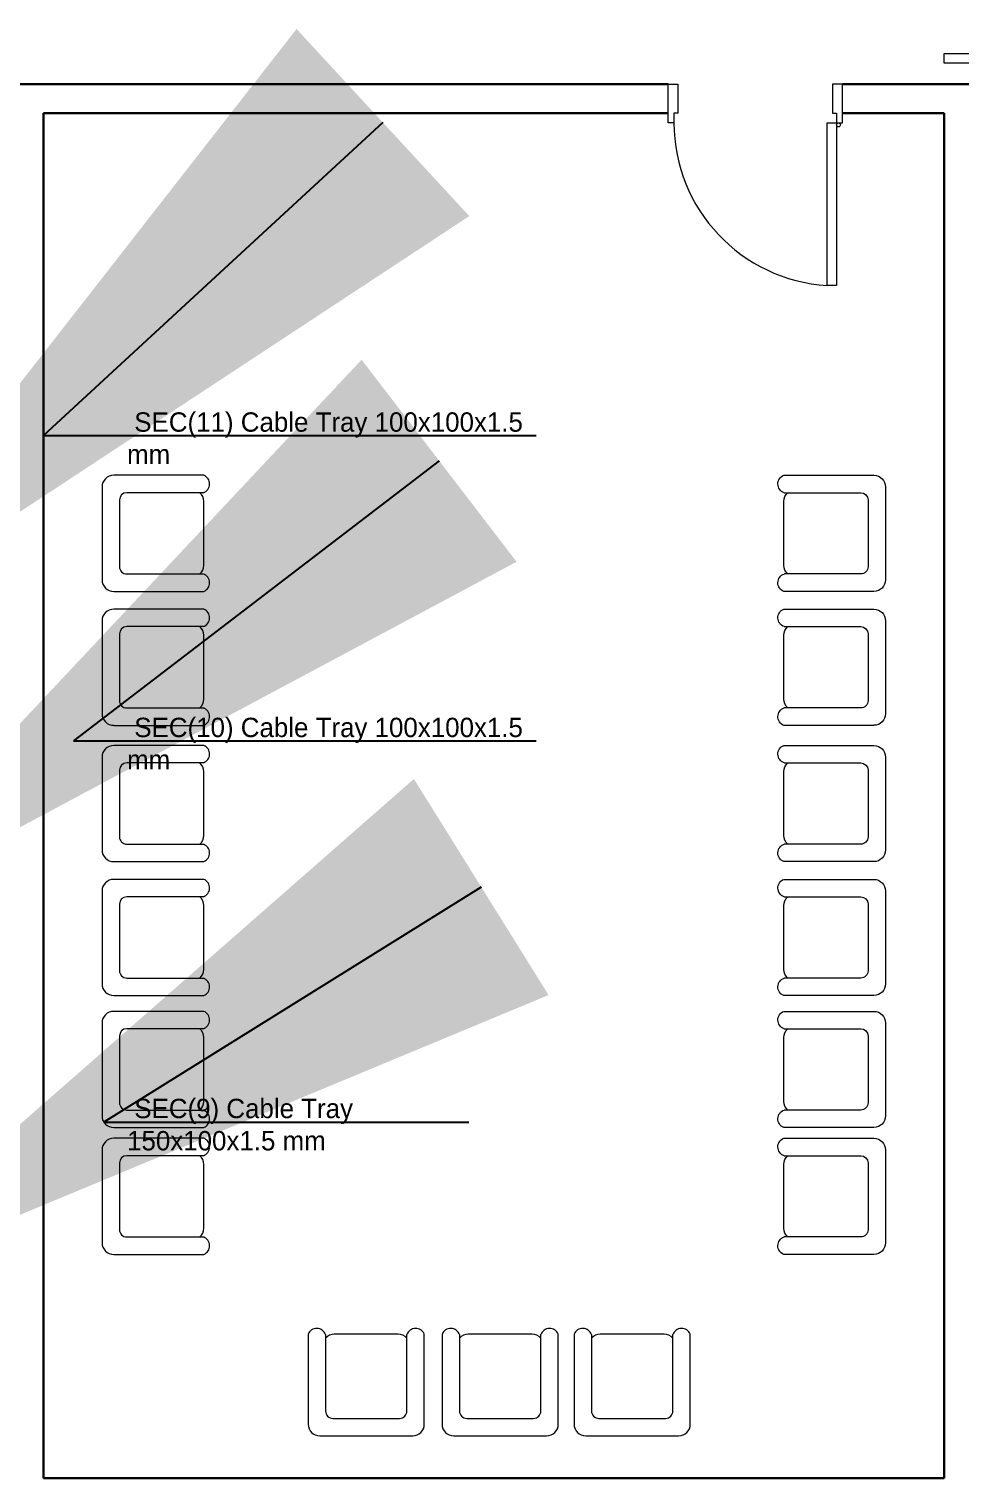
# Model space of a CAD drawing. Extents: x -64 to 135, y 290 to 405.
# Drawn here: x 60.6 to 65.41, y 348.67 to 356.16 of the extents above; entities that cross this region are included whole.
import ezdxf
from ezdxf import colors
from ezdxf.entities.mleader import LeaderData, LeaderLine
from ezdxf.math import Vec2, Vec3

# ---------------------------------------------------------------- set-up
doc = ezdxf.new("R2010")
doc.units = 0
doc.header["$LTSCALE"] = 0.15
doc.layers.add('0 ARCH', color=252, linetype='Continuous')
doc.layers.add('0 CABLE ROUTING', color=252, linetype='Continuous')
for name, color, linetype, lineweight in [('DOOR', 252, 'Continuous', 20), ('FUR', 252, 'Continuous', 9), ('wall', 252, 'Continuous', 30)]:
    doc.layers.add(name, color=color, linetype=linetype, lineweight=lineweight)
doc.styles.get("Standard").update_dxf_attribs({"font": 'txt', "height": 0.2})

# ---------------------------------------------------------------- blocks, each defined once
blk = doc.blocks.new('ARCH')
at = {"layer": 'DOOR'}
for points in [[(65.525, 356.0136), (65.525, 355.9836), (65.325, 355.9836), (65.325, 356.0336), (65.475, 356.0336), (65.475, 356.0136)], [(63.93, 355.675), (63.9, 355.675), (63.9, 355.875), (63.95, 355.875), (63.95, 355.725), (63.93, 355.725)], [(64.77, 355.675), (64.8, 355.675), (64.8, 355.875), (64.75, 355.875), (64.75, 355.725), (64.77, 355.725)], [(64.77, 355.675), (64.77, 354.835), (64.7217, 354.835), (64.7217, 355.675)]]:
    blk.add_lwpolyline(points, close=True, dxfattribs=at)
blk.add_circle((64.78, 355.665), 0.01, dxfattribs=at)
blk.add_arc((64.7749, 355.6783), 0.8449, 180.22177, 266.38894, dxfattribs=at)
at = {"layer": 'FUR'}
for p, q in [((61.5024, 353.855), (61.0374, 353.855)), ((64.4976, 353.855), (64.9626, 353.855)), ((60.9774, 353.795), (60.9774, 353.315)), ((61.5003, 353.765), (61.1049, 353.765)), ((64.4997, 353.765), (64.8951, 353.765)), ((65.0226, 353.795), (65.0226, 353.315)), ((61.0674, 353.7275), (61.0674, 353.3825)), ((61.5024, 353.39), (61.5024, 353.72)), ((64.4976, 353.39), (64.4976, 353.72)), ((64.9326, 353.7275), (64.9326, 353.3825)), ((61.1049, 353.345), (61.5003, 353.345)), ((64.8951, 353.345), (64.4997, 353.345)), ((61.0374, 353.255), (61.5024, 353.255)), ((64.9626, 353.255), (64.4976, 353.255)), ((60.9774, 353.1032), (60.9774, 352.6232)), ((61.5024, 353.1632), (61.0374, 353.1632)), ((64.4976, 353.1632), (64.9626, 353.1632)), ((65.0226, 353.1032), (65.0226, 352.6232)), ((61.0674, 353.0357), (61.0674, 352.6907)), ((61.5003, 353.0732), (61.1049, 353.0732)), ((61.5024, 352.6982), (61.5024, 353.0282)), ((64.4976, 352.6982), (64.4976, 353.0282)), ((64.4997, 353.0732), (64.8951, 353.0732)), ((64.9326, 353.0357), (64.9326, 352.6907)), ((61.1049, 352.6532), (61.5003, 352.6532)), ((64.8951, 352.6532), (64.4997, 352.6532)), ((61.0374, 352.5632), (61.5024, 352.5632)), ((64.9626, 352.5632), (64.4976, 352.5632)), ((61.5024, 352.4593), (61.0374, 352.4593)), ((64.4976, 352.4593), (64.9626, 352.4593)), ((60.9774, 352.3993), (60.9774, 351.9193)), ((61.5003, 352.3693), (61.1049, 352.3693)), ((64.4997, 352.3693), (64.8951, 352.3693)), ((65.0226, 352.3993), (65.0226, 351.9193)), ((61.0674, 352.3318), (61.0674, 351.9868)), ((61.5024, 351.9943), (61.5024, 352.3243)), ((64.4976, 351.9943), (64.4976, 352.3243)), ((64.9326, 352.3318), (64.9326, 351.9868)), ((61.1049, 351.9493), (61.5003, 351.9493)), ((64.8951, 351.9493), (64.4997, 351.9493)), ((61.0374, 351.8593), (61.5024, 351.8593)), ((64.9626, 351.8593), (64.4976, 351.8593)), ((61.5024, 351.7675), (61.0374, 351.7675)), ((64.4976, 351.7675), (64.9626, 351.7675)), ((60.9774, 351.7075), (60.9774, 351.2275)), ((61.5003, 351.6775), (61.1049, 351.6775)), ((64.4997, 351.6775), (64.8951, 351.6775)), ((65.0226, 351.7075), (65.0226, 351.2275)), ((61.0674, 351.64), (61.0674, 351.295)), ((61.5024, 351.3025), (61.5024, 351.6325)), ((64.4976, 351.3025), (64.4976, 351.6325)), ((64.9326, 351.64), (64.9326, 351.295)), ((61.1049, 351.2575), (61.5003, 351.2575)), ((64.8951, 351.2575), (64.4997, 351.2575)), ((61.0374, 351.1675), (61.5024, 351.1675)), ((64.9626, 351.1675), (64.4976, 351.1675)), ((61.5024, 351.0858), (61.0374, 351.0858)), ((64.4976, 351.0858), (64.9626, 351.0858)), ((60.9774, 351.0258), (60.9774, 350.5458)), ((61.5003, 350.9958), (61.1049, 350.9958)), ((64.4997, 350.9958), (64.8951, 350.9958)), ((65.0226, 351.0258), (65.0226, 350.5458)), ((61.0674, 350.9583), (61.0674, 350.6133)), ((61.5024, 350.6208), (61.5024, 350.9508)), ((64.4976, 350.6208), (64.4976, 350.9508)), ((64.9326, 350.9583), (64.9326, 350.6133)), ((61.1049, 350.5758), (61.5003, 350.5758)), ((64.8951, 350.5758), (64.4997, 350.5758)), ((61.0374, 350.4858), (61.5024, 350.4858)), ((64.9626, 350.4858), (64.4976, 350.4858)), ((61.5024, 350.4301), (61.0374, 350.4301)), ((64.4976, 350.4301), (64.9626, 350.4301)), ((60.9774, 350.3701), (60.9774, 349.8901)), ((61.5003, 350.3401), (61.1049, 350.3401)), ((64.4997, 350.3401), (64.8951, 350.3401)), ((65.0226, 350.3701), (65.0226, 349.8901)), ((61.0674, 350.3026), (61.0674, 349.9576)), ((61.5024, 349.9651), (61.5024, 350.2951)), ((64.4976, 349.9651), (64.4976, 350.2951)), ((64.9326, 350.3026), (64.9326, 349.9576)), ((61.1049, 349.9201), (61.5003, 349.9201)), ((64.8951, 349.9201), (64.4997, 349.9201)), ((61.0374, 349.8301), (61.5024, 349.8301)), ((64.9626, 349.8301), (64.4976, 349.8301)), ((62.0413, 349.4178), (62.0413, 348.9528)), ((62.1313, 349.4158), (62.1313, 349.0203)), ((62.5063, 349.4178), (62.1763, 349.4178)), ((62.5513, 349.0203), (62.5513, 349.4158)), ((62.6413, 348.9528), (62.6413, 349.4178)), ((62.7331, 349.4178), (62.7331, 348.9528)), ((62.8231, 349.4158), (62.8231, 349.0203)), ((63.1981, 349.4178), (62.8681, 349.4178)), ((63.2431, 349.0203), (63.2431, 349.4158)), ((63.3331, 348.9528), (63.3331, 349.4178)), ((63.4148, 349.4178), (63.4148, 348.9528)), ((63.5048, 349.4158), (63.5048, 349.0203)), ((63.8798, 349.4178), (63.5498, 349.4178)), ((63.9248, 349.0203), (63.9248, 349.4158)), ((64.0148, 348.9528), (64.0148, 349.4178)), ((62.1688, 348.9828), (62.5138, 348.9828)), ((62.8606, 348.9828), (63.2056, 348.9828)), ((63.5423, 348.9828), (63.8873, 348.9828)), ((62.1013, 348.8928), (62.5813, 348.8928)), ((62.7931, 348.8928), (63.2731, 348.8928)), ((63.4748, 348.8928), (63.9548, 348.8928))]:
    blk.add_line(p, q, dxfattribs=at)
for centre, major_axis, start_param, end_param in [((61.0374, 353.795), (0.0424, 0.0424), 0.785398, 2.356194), ((61.4848, 353.8104), (-0.0339, 0.0339), 2.685296, 5.122584), ((61.1049, 353.7275), (-0.0265, 0.0265), -0.785398, 0.785398), ((61.4424, 353.72), (-0.0424, 0.0424), 3.926991, 4.775053), ((61.4424, 353.39), (0.0424, 0.0424), 4.649725, 5.497787), ((61.0374, 353.315), (-0.0424, 0.0424), 0.785398, 2.356194), ((61.1049, 353.3825), (0.0265, 0.0265), 2.356194, 3.926991), ((61.4848, 353.2996), (0.0339, 0.0339), 4.302194, 6.739482), ((61.0374, 353.1032), (0.0424, 0.0424), 0.785398, 2.356194), ((61.4848, 353.1186), (-0.0339, 0.0339), 2.685296, 5.122584), ((61.1049, 353.0357), (-0.0265, 0.0265), -0.785398, 0.785398), ((61.4424, 353.0282), (-0.0424, 0.0424), 3.926991, 4.775053), ((61.1049, 352.6907), (0.0265, 0.0265), 2.356194, 3.926991), ((61.4424, 352.6982), (0.0424, 0.0424), 4.649725, 5.497787), ((61.4848, 352.6078), (0.0339, 0.0339), 4.302194, 6.739482), ((61.0374, 352.6232), (-0.0424, 0.0424), 0.785398, 2.356194), ((61.0374, 352.3993), (0.0424, 0.0424), 0.785398, 2.356194), ((61.4848, 352.4147), (-0.0339, 0.0339), 2.685296, 5.122584), ((61.1049, 352.3318), (-0.0265, 0.0265), -0.785398, 0.785398), ((61.4424, 352.3243), (-0.0424, 0.0424), 3.926991, 4.775053), ((61.1049, 351.9868), (0.0265, 0.0265), 2.356194, 3.926991), ((61.4424, 351.9943), (0.0424, 0.0424), 4.649725, 5.497787), ((61.0374, 351.9193), (-0.0424, 0.0424), 0.785398, 2.356194), ((61.4848, 351.9039), (0.0339, 0.0339), 4.302194, 6.739482), ((61.0374, 351.7075), (0.0424, 0.0424), 0.785398, 2.356194), ((61.4848, 351.7229), (-0.0339, 0.0339), 2.685296, 5.122584), ((61.1049, 351.64), (-0.0265, 0.0265), -0.785398, 0.785398), ((61.4424, 351.6325), (-0.0424, 0.0424), 3.926991, 4.775053), ((61.1049, 351.295), (0.0265, 0.0265), 2.356194, 3.926991), ((61.4424, 351.3025), (0.0424, 0.0424), 4.649725, 5.497787), ((61.0374, 351.2275), (-0.0424, 0.0424), 0.785398, 2.356194), ((61.4848, 351.2121), (0.0339, 0.0339), 4.302194, 6.739482), ((61.0374, 351.0258), (0.0424, 0.0424), 0.785398, 2.356194), ((61.4848, 351.0412), (-0.0339, 0.0339), 2.685296, 5.122584), ((61.1049, 350.9583), (-0.0265, 0.0265), -0.785398, 0.785398), ((61.4424, 350.9508), (-0.0424, 0.0424), 3.926991, 4.775053), ((61.4424, 350.6208), (0.0424, 0.0424), 4.649725, 5.497787), ((61.0374, 350.5458), (-0.0424, 0.0424), 0.785398, 2.356194), ((61.1049, 350.6133), (0.0265, 0.0265), 2.356194, 3.926991), ((61.4848, 350.5305), (0.0339, 0.0339), 4.302194, 6.739482), ((61.0374, 350.3701), (0.0424, 0.0424), 0.785398, 2.356194), ((61.4848, 350.3855), (-0.0339, 0.0339), 2.685296, 5.122584), ((61.1049, 350.3026), (-0.0265, 0.0265), -0.785398, 0.785398), ((61.4424, 350.2951), (-0.0424, 0.0424), 3.926991, 4.775053), ((61.1049, 349.9576), (0.0265, 0.0265), 2.356194, 3.926991), ((61.4424, 349.9651), (0.0424, 0.0424), 4.649725, 5.497787), ((61.0374, 349.8901), (-0.0424, 0.0424), 0.785398, 2.356194), ((61.4848, 349.8747), (0.0339, 0.0339), 4.302194, 6.739482), ((62.0859, 349.4003), (0.0339, 0.0339), 5.826889, 8.264177), ((62.5967, 349.4003), (-0.0339, 0.0339), 4.302194, 6.739482), ((62.7777, 349.4003), (0.0339, 0.0339), 5.826889, 8.264177), ((63.2885, 349.4003), (-0.0339, 0.0339), 4.302194, 6.739482), ((63.4594, 349.4003), (0.0339, 0.0339), 5.826889, 8.264177), ((63.9701, 349.4003), (-0.0339, 0.0339), 4.302194, 6.739482), ((62.1763, 349.3578), (0.0424, 0.0424), 0.785398, 1.63346), ((62.5063, 349.3578), (-0.0424, 0.0424), 4.649725, 5.497787), ((62.8681, 349.3578), (0.0424, 0.0424), 0.785398, 1.63346), ((63.1981, 349.3578), (-0.0424, 0.0424), 4.649725, 5.497787), ((63.5498, 349.3578), (0.0424, 0.0424), 0.785398, 1.63346), ((63.8798, 349.3578), (-0.0424, 0.0424), 4.649725, 5.497787), ((62.1688, 349.0203), (0.0265, 0.0265), 2.356194, 3.926991), ((62.5138, 349.0203), (-0.0265, 0.0265), 2.356194, 3.926991), ((62.8606, 349.0203), (0.0265, 0.0265), 2.356194, 3.926991), ((63.2056, 349.0203), (-0.0265, 0.0265), 2.356194, 3.926991), ((63.5423, 349.0203), (0.0265, 0.0265), 2.356194, 3.926991), ((63.8873, 349.0203), (-0.0265, 0.0265), 2.356194, 3.926991), ((62.1013, 348.9528), (-0.0424, 0.0424), 0.785398, 2.356194), ((62.5813, 348.9528), (0.0424, 0.0424), 3.926991, 5.497787), ((62.7931, 348.9528), (-0.0424, 0.0424), 0.785398, 2.356194), ((63.2731, 348.9528), (0.0424, 0.0424), 3.926991, 5.497787), ((63.4748, 348.9528), (-0.0424, 0.0424), 0.785398, 2.356194), ((63.9548, 348.9528), (0.0424, 0.0424), 3.926991, 5.497787)]:
    blk.add_ellipse(centre, major_axis=major_axis, ratio=1, start_param=start_param, end_param=end_param, dxfattribs=at)
at = {"layer": 'FUR', "extrusion": (0, 0, -1)}
for centre, major_axis, start_param, end_param in [((64.5152, 353.8104), (0.0339, 0.0339), 2.685296, 5.122584), ((64.9626, 353.795), (-0.0424, 0.0424), 0.785398, 2.356194), ((64.5576, 353.72), (0.0424, 0.0424), 3.926991, 4.775053), ((64.8951, 353.7275), (0.0265, 0.0265), -0.785398, 0.785398), ((64.5576, 353.39), (-0.0424, 0.0424), 4.649725, 5.497787), ((64.5152, 353.2996), (-0.0339, 0.0339), 4.302194, 6.739482), ((64.8951, 353.3825), (-0.0265, 0.0265), 2.356194, 3.926991), ((64.9626, 353.315), (0.0424, 0.0424), 0.785398, 2.356194), ((64.5152, 353.1186), (0.0339, 0.0339), 2.685296, 5.122584), ((64.9626, 353.1032), (-0.0424, 0.0424), 0.785398, 2.356194), ((64.5576, 353.0282), (0.0424, 0.0424), 3.926991, 4.775053), ((64.8951, 353.0357), (0.0265, 0.0265), -0.785398, 0.785398), ((64.5152, 352.6078), (-0.0339, 0.0339), 4.302194, 6.739482), ((64.5576, 352.6982), (-0.0424, 0.0424), 4.649725, 5.497787), ((64.8951, 352.6907), (-0.0265, 0.0265), 2.356194, 3.926991), ((64.9626, 352.6232), (0.0424, 0.0424), 0.785398, 2.356194), ((64.5152, 352.4147), (0.0339, 0.0339), 2.685296, 5.122584), ((64.9626, 352.3993), (-0.0424, 0.0424), 0.785398, 2.356194), ((64.5576, 352.3243), (0.0424, 0.0424), 3.926991, 4.775053), ((64.8951, 352.3318), (0.0265, 0.0265), -0.785398, 0.785398), ((64.5576, 351.9943), (-0.0424, 0.0424), 4.649725, 5.497787), ((64.8951, 351.9868), (-0.0265, 0.0265), 2.356194, 3.926991), ((64.5152, 351.9039), (-0.0339, 0.0339), 4.302194, 6.739482), ((64.9626, 351.9193), (0.0424, 0.0424), 0.785398, 2.356194), ((64.5152, 351.7229), (0.0339, 0.0339), 2.685296, 5.122584), ((64.9626, 351.7075), (-0.0424, 0.0424), 0.785398, 2.356194), ((64.5576, 351.6325), (0.0424, 0.0424), 3.926991, 4.775053), ((64.8951, 351.64), (0.0265, 0.0265), -0.785398, 0.785398), ((64.5576, 351.3025), (-0.0424, 0.0424), 4.649725, 5.497787), ((64.8951, 351.295), (-0.0265, 0.0265), 2.356194, 3.926991), ((64.5152, 351.2121), (-0.0339, 0.0339), 4.302194, 6.739482), ((64.9626, 351.2275), (0.0424, 0.0424), 0.785398, 2.356194), ((64.5152, 351.0412), (0.0339, 0.0339), 2.685296, 5.122584), ((64.9626, 351.0258), (-0.0424, 0.0424), 0.785398, 2.356194), ((64.5576, 350.9508), (0.0424, 0.0424), 3.926991, 4.775053), ((64.8951, 350.9583), (0.0265, 0.0265), -0.785398, 0.785398), ((64.5576, 350.6208), (-0.0424, 0.0424), 4.649725, 5.497787), ((64.5152, 350.5305), (-0.0339, 0.0339), 4.302194, 6.739482), ((64.8951, 350.6133), (-0.0265, 0.0265), 2.356194, 3.926991), ((64.9626, 350.5458), (0.0424, 0.0424), 0.785398, 2.356194), ((64.5152, 350.3855), (0.0339, 0.0339), 2.685296, 5.122584), ((64.9626, 350.3701), (-0.0424, 0.0424), 0.785398, 2.356194), ((64.5576, 350.2951), (0.0424, 0.0424), 3.926991, 4.775053), ((64.8951, 350.3026), (0.0265, 0.0265), -0.785398, 0.785398), ((64.5576, 349.9651), (-0.0424, 0.0424), 4.649725, 5.497787), ((64.8951, 349.9576), (-0.0265, 0.0265), 2.356194, 3.926991), ((64.5152, 349.8747), (-0.0339, 0.0339), 4.302194, 6.739482), ((64.9626, 349.8901), (0.0424, 0.0424), 0.785398, 2.356194)]:
    blk.add_ellipse(centre, major_axis=major_axis, ratio=1, start_param=start_param, end_param=end_param, dxfattribs=at)
at = {"layer": 'wall'}
for p, q in [((63.9, 355.875), (60, 355.875)), ((65.325, 355.875), (64.8, 355.875)), ((72.2502, 355.875), (65.325, 355.875)), ((60.675, 355.725), (60.675, 348.675)), ((63.9, 355.725), (60.675, 355.725)), ((65.325, 355.725), (64.8, 355.725)), ((65.325, 348.675), (65.325, 355.725)), ((65.325, 348.675), (60.675, 348.675)), ((65.325, 348.675), (60.675, 348.675)), ((65.325, 348.675), (60.675, 348.675)), ((65.325, 348.675), (60.675, 348.675)), ((63.075, 348.675), (60.675, 348.675)), ((63.075, 348.675), (60.675, 348.675)), ((60.675, 348.675), (61.1153, 348.675))]:
    blk.add_line(p, q, dxfattribs=at)

msp = doc.modelspace()

# ---------------------------------------------------------------- block references
at = {"layer": '0 ARCH', "color": 3}
msp.add_blockref('ARCH', (0, 0), dxfattribs=at)

# ---------------------------------------------------------------- leaders
at = {"layer": '0 CABLE ROUTING', "color": 2}
ml = msp.add_multileader_mtext('Standard', dxfattribs=at)
ml.set_content(' SEC(11) Cable Tray 100x100x1.5 mm', color=2)
ml.set_leader_properties()
ml.build(insert=Vec2(0, 0))
ml.multileader.update_dxf_attribs({"text_left_attachment_type": 6, "text_right_attachment_type": 6, "dogleg_length": 0.4115})
ctx = ml.context
ctx.base_point, ctx.char_height, ctx.landing_gap_size = Vec3(61.0865, 354.06), 0.1, 0.02
ctx.left_attachment, ctx.right_attachment = 6, 6
notes = []
notes.append((ctx, [(0, (1, 1, 0), (60.675, 354.06), (1, 0), 0.4115, [(0, [(59.4878, 352.9646)], 0, [])])]))
ctx.mtext.insert, ctx.mtext.width, ctx.mtext.flow_direction = Vec3(61.1065, 354.18), 2.091338, 5
ml = msp.add_multileader_mtext('Standard', dxfattribs=at)
ml.set_content(' SEC(10) Cable Tray 100x100x1.5 mm', color=2)
ml.set_leader_properties()
ml.build(insert=Vec2(0, 0))
ml.multileader.update_dxf_attribs({"text_left_attachment_type": 6, "text_right_attachment_type": 6, "dogleg_length": 0.2568})
ctx = ml.context
ctx.base_point, ctx.char_height, ctx.landing_gap_size = Vec3(61.0865, 352.4824), 0.1, 0.02
ctx.left_attachment, ctx.right_attachment = 6, 6
notes.append((ctx, [(0, (1, 1, 0), (60.8297, 352.4824), (1, 0), 0.2568, [(0, [(59.5434, 351.4962)], 0, [])])]))
ctx.mtext.insert, ctx.mtext.width, ctx.mtext.flow_direction = Vec3(61.1065, 352.6024), 2.091338, 5
ml = msp.add_multileader_mtext('Standard', dxfattribs=at)
ml.set_content(' SEC(9) Cable Tray 150x100x1.5 mm', color=2)
ml.set_leader_properties()
ml.build(insert=Vec2(0, 0))
ml.multileader.update_dxf_attribs({"text_left_attachment_type": 6, "text_right_attachment_type": 6, "dogleg_length": 0.1})
ctx = ml.context
ctx.base_point, ctx.char_height, ctx.landing_gap_size = Vec3(61.0865, 350.5141), 0.1, 0.02
ctx.left_attachment, ctx.right_attachment = 6, 6
notes.append((ctx, [(0, (1, 1, 0), (60.9865, 350.5141), (1, 0), 0.1, [(0, [(59.5402, 349.6132)], 0, [])])]))
ctx.mtext.insert, ctx.mtext.width, ctx.mtext.flow_direction = Vec3(61.1065, 350.6341), 1.747311, 5
for ctx, leaders in notes:
    for number, flags, end, landing, length, lines in leaders:
        leader = LeaderData()
        leader.index, (leader.has_last_leader_line, leader.has_dogleg_vector, leader.attachment_direction) = number, flags
        leader.last_leader_point, leader.dogleg_vector, leader.dogleg_length = Vec3(end), Vec3(landing), length
        for number, points, colour, breaks in lines:
            line = LeaderLine()
            line.index, line.vertices, line.color, line.breaks = number, Vec3.list(points), colors.encode_raw_color(colour), breaks
            leader.lines.append(line)
        ctx.leaders.append(leader)

doc.saveas('drawing.dxf')
